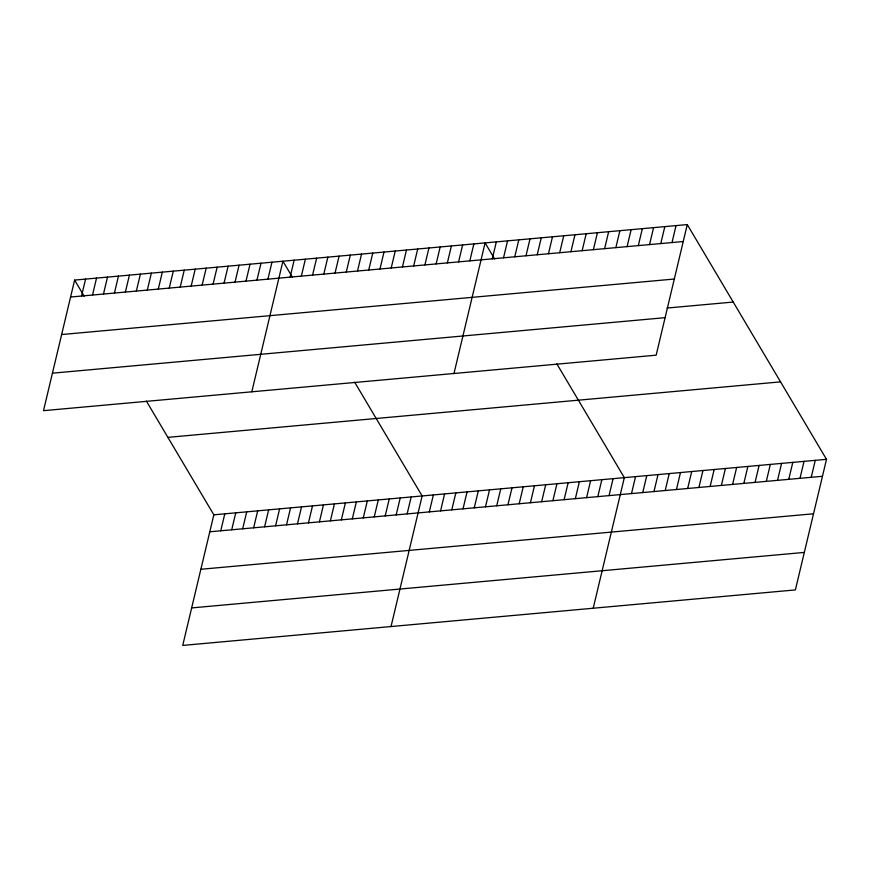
<?xml version="1.0" encoding="UTF-8"?>
<svg xmlns="http://www.w3.org/2000/svg" width="870" height="870" viewBox="0 0 870 870"><rect width="100%" height="100%" fill="white"/><g stroke="black" fill="none" stroke-linecap="round" stroke-linejoin="round"><path stroke-width="1.3" d="M74.613 280.086L43.5 410.673L656.165 355.178L687.278 224.58L74.613 280.086L84.162 296.181M81.541 296.039L85.575 279.085M92.503 295.05L96.537 278.095M103.465 294.049L107.499 277.106M114.427 293.06L118.461 276.105M125.389 292.07L129.423 275.116M136.351 291.08L140.396 274.126M147.313 290.08L151.358 273.136M158.286 289.09L162.32 272.136M169.248 288.101L173.282 271.146M180.21 287.1L184.244 270.157M191.172 286.11L195.206 269.156M202.134 285.121L206.168 268.167M213.096 284.12L217.141 267.177M224.058 283.131L228.103 266.176M235.03 282.141L239.065 265.187M245.992 281.14L250.027 264.197M256.954 280.151L260.989 263.197M267.916 279.161L271.951 262.207M146.367 401.081L213.835 514.822L182.722 645.42L795.387 589.914L826.5 459.327L687.278 224.58M251.811 391.804L282.913 261.217L292.461 277.312M220.752 530.787L224.797 513.833M290.112 277.149L294.147 260.195M231.714 529.786L235.759 512.843M301.346 276.127L305.381 259.184M242.686 528.797L246.721 511.843M312.58 275.116L316.615 258.162M253.648 527.807L257.683 510.853M323.814 274.093L327.849 257.139M264.61 526.807L268.645 509.863M335.037 273.082L339.082 256.128M275.572 525.817L279.607 508.874M346.271 272.06L350.316 255.106M286.534 524.827L290.58 507.873M357.505 271.038L361.539 254.094M297.496 523.838L301.542 506.884M308.458 522.837L312.504 505.894M368.739 270.026L372.773 253.072M319.431 521.848L323.466 504.894M379.972 269.004L384.007 252.061M330.393 520.858L334.428 503.904M391.206 267.993L395.241 251.038M341.355 519.858L345.39 502.914M402.44 266.97L406.475 250.016M352.317 518.868L356.352 501.914M413.663 265.959L417.709 249.005M363.279 517.878L367.325 500.924M424.897 264.937L428.943 247.983M374.241 516.878L378.287 499.935M436.131 263.914L440.166 246.971M385.203 515.888L389.249 498.934M447.365 262.903L451.399 245.949M396.176 514.899L400.211 497.944M458.599 261.881L462.633 244.938M407.138 513.898L411.173 496.955M469.833 260.869L473.867 243.915M391.032 626.541L422.135 495.954L354.677 382.213M453.988 373.491L485.101 242.904L494.649 258.999M429.334 511.886L433.369 494.943M492.289 258.836L496.335 241.882M440.568 510.875L444.603 493.921M503.523 257.814L507.569 240.859M451.791 509.853L455.837 492.909M514.757 256.802L518.792 239.848M463.025 508.841L467.07 491.887M525.991 255.78L530.026 238.826M474.259 507.819L478.304 490.865M537.225 254.758L541.26 237.814M485.493 506.808L489.527 489.853M548.459 253.746L552.493 236.792M496.726 505.785L500.761 488.831M559.693 252.724L563.727 235.781M507.96 504.763L511.995 487.82M570.916 251.713L574.961 234.759M519.194 503.752L523.229 486.798M582.15 250.69L586.195 233.736M530.417 502.729L534.463 485.786M593.383 249.679L597.418 232.725M541.651 501.718L545.697 484.764M604.617 248.657L608.652 231.703M552.885 500.696L556.93 483.753M615.851 247.635L619.886 230.691M564.119 499.684L568.154 482.73M627.085 246.623L631.12 229.669M575.353 498.662L579.387 481.708M638.308 245.601L642.354 228.658M586.587 497.651L590.621 480.697M649.542 244.59L653.587 227.635M597.82 496.629L601.855 479.674M660.776 243.567L664.821 226.624M609.043 495.606L613.089 478.663M672.01 242.556L676.044 225.602M593.209 608.228L624.323 477.641L556.865 363.899M631.511 493.573L635.546 476.629M642.745 492.561L646.78 475.607M653.979 491.539L658.014 474.596M665.213 490.528L669.247 473.574M676.447 489.505L680.481 472.551M687.67 488.483L691.715 471.54M698.904 487.472L702.949 470.518M710.137 486.45L714.172 469.506M721.371 485.438L725.406 468.484M732.605 484.416L736.64 467.473M743.839 483.405L747.874 466.45M755.073 482.382L759.108 465.428M766.296 481.371L770.341 464.417M777.53 480.349L781.575 463.395M788.764 479.326L792.798 462.383M799.998 478.315L804.032 461.361M811.231 477.293L815.266 460.35M70.568 297.029L683.244 241.534M61.639 334.537L674.304 279.031M667.072 308.045L733.225 302.053M52.439 373.176L665.104 317.67M167.888 437.36L780.553 381.865M213.835 514.822L826.5 459.327M209.79 531.777L822.465 476.281M200.861 569.274L813.526 513.779M191.65 607.912L804.326 552.417"/></g></svg>
